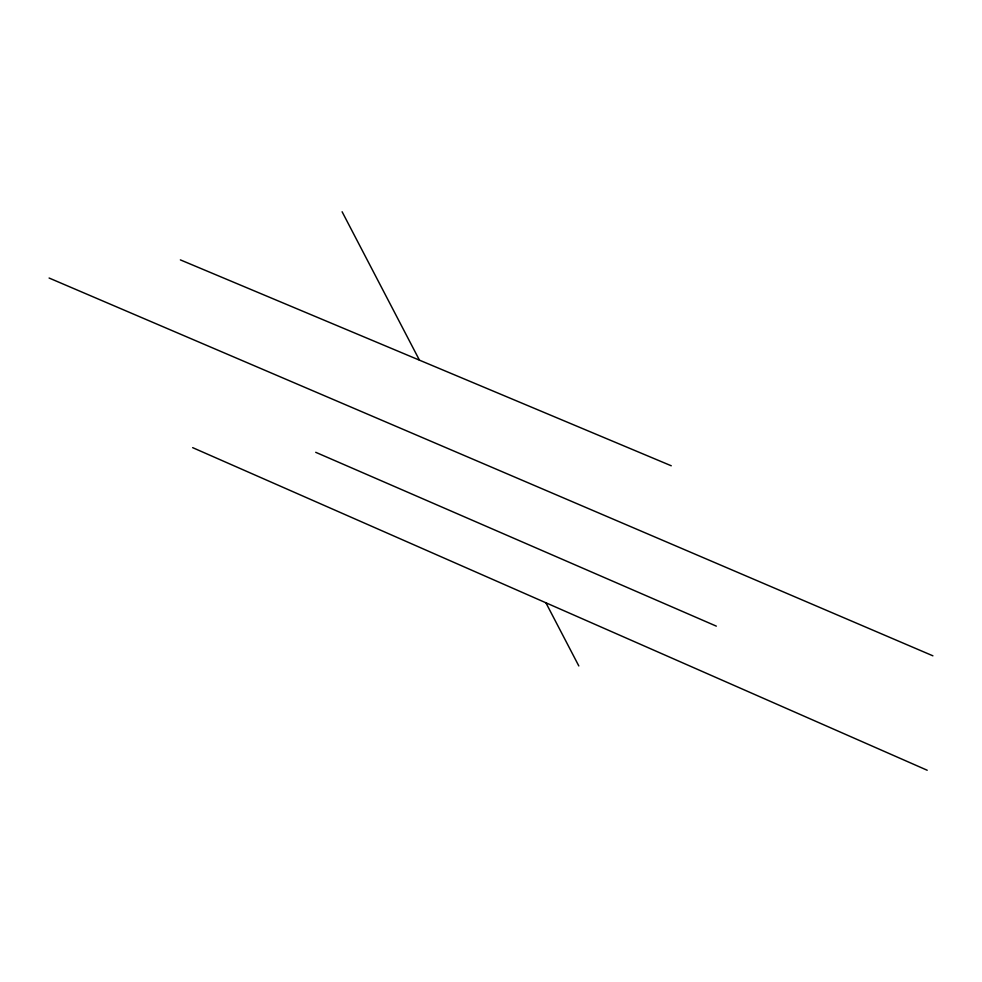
<?xml version="1.0" encoding="UTF-8"?>
<svg xmlns="http://www.w3.org/2000/svg" width="982" height="982" viewBox="0 0 982 982"><rect width="100%" height="100%" fill="white"/><g stroke="black" fill="none" stroke-linecap="round" stroke-linejoin="round"><path stroke-width="1.47" d="M180.369 259.886L671.258 465.775M49.1 278.029L932.9 655.816M315.713 452.309L716.32 626.135M192.656 447.645L927.204 770.244M342.104 211.756L419.449 360.161M545.894 602.776L578.815 665.943"/></g></svg>
